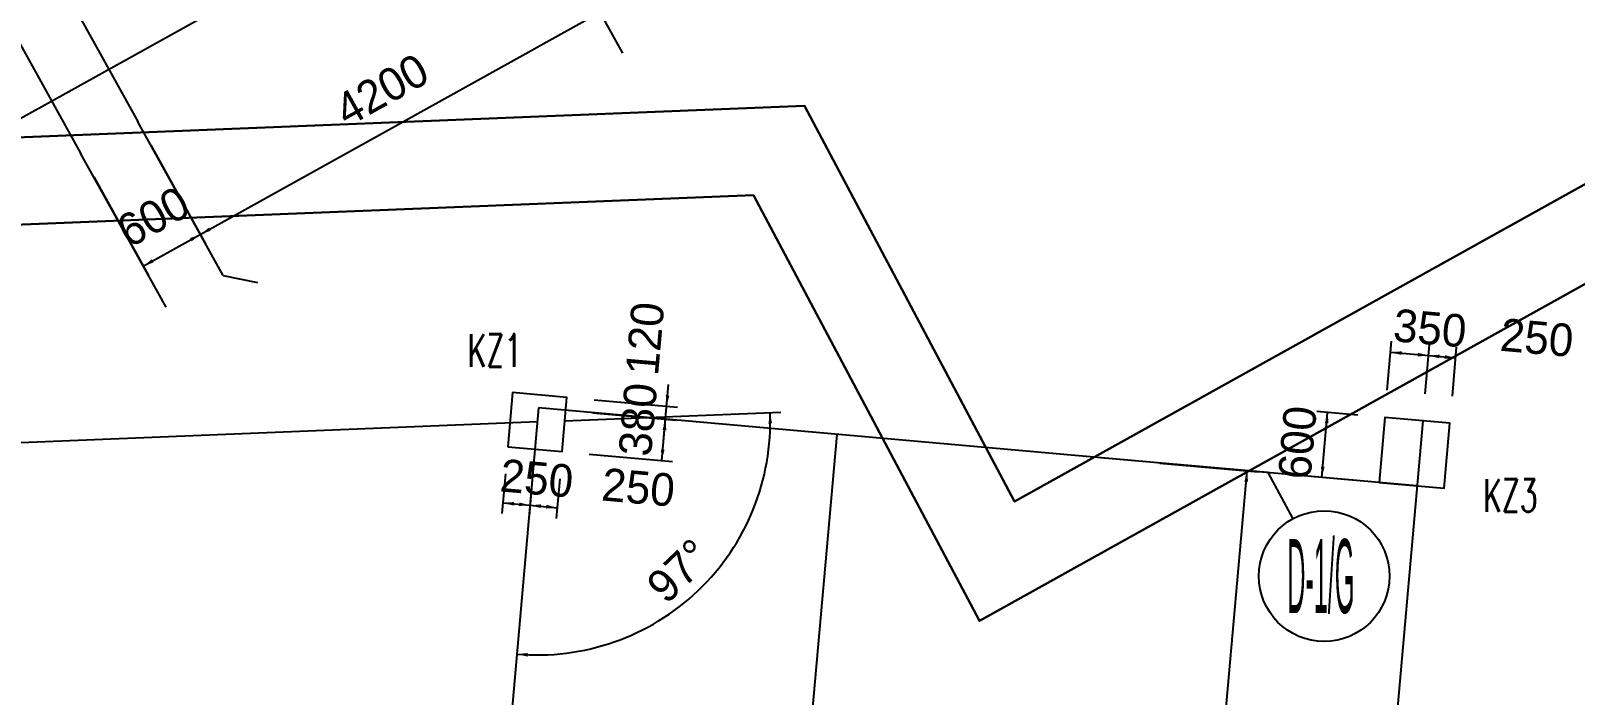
# Model space of a CAD drawing. Extents: x 387171 to 699106, y 11966 to 245688.
# Drawn here: x 508504 to 522687, y 89242 to 95338 of the extents above; entities that cross this region are included whole.
import ezdxf

# ---------------------------------------------------------------- set-up
doc = ezdxf.new("R2010")
doc.units = 0
doc.header["$LTSCALE"] = 100
doc.header["$MEASUREMENT"] = 0
for name, color, linetype in [('AXIS', 3, 'Continuous'), ('COLU', 7, 'Continuous'), ('DIM', 3, 'Continuous'), ('DOTE', 253, 'Continuous'), ('L-AXIS', 3, 'Continuous'), ('NUM', 7, 'Continuous')]:
    doc.layers.add(name, color=color, linetype=linetype)
doc.styles.add('hztxt', font='hztxt')
doc.styles.get("Standard").update_dxf_attribs({"font": 'standard'})
doc.dimstyles.get("Standard").update_dxf_attribs({"dimtxt": 300, "dimasz": 100, "dimexe": 100, "dimexo": 250, "dimgap": 100, "dimtad": 0, "dimtoh": 1, "dimdec": 0, "dimdsep": 46, "dimcen": 0.09, "dimclrt": 7, "dimadec": 0, "dimazin": 0, "dimtfac": 1, "dimtdec": 4, "dimtofl": 0, "dimtmove": 0, "dimatfit": 3, "dimfxl": 1, "dimtolj": 1, "dimtzin": 0, "dimarcsym": 0})

# ---------------------------------------------------------------- blocks, each defined once
blk = doc.blocks.new('*D4058')
at = {"layer": 'L-AXIS', "color": 0, "linetype": 'ByBlock', "lineweight": -2}
for p, q in [((513277, 96329), (513781, 95422)), ((510060, 93470), (513732, 95509)), ((509605, 94290), (510109, 93383))]:
    blk.add_line(p, q, dxfattribs=at)
for points in [[(513732, 95509), (513653, 95446), (513637, 95475)], [(510060, 93470), (510140, 93533), (510156, 93504)]]:
    blk.add_solid(points, dxfattribs=at)
at = {"layer": 'L-AXIS', "color": 7, "linetype": 'Continuous', "lineweight": -2, "insert": (511726, 94796), "char_height": 300, "width": 790, "attachment_point": 5, "rotation": 29.0454, "style": 'hztxt'}
blk.add_mtext('4200', dxfattribs=at)
blk = doc.blocks.new('*D2168')
at = {"layer": 'L-AXIS', "color": 0, "linetype": 'ByBlock', "lineweight": -2}
for p, q in [((509605, 94290), (510109, 93383)), ((509081, 93998), (509584, 93092)), ((509536, 93179), (510060, 93470))]:
    blk.add_line(p, q, dxfattribs=at)
for points in [[(510060, 93470), (509981, 93407), (509965, 93436)], [(509536, 93179), (509615, 93242), (509631, 93213)]]:
    blk.add_solid(points, dxfattribs=at)
at = {"layer": 'L-AXIS', "color": 7, "linetype": 'Continuous', "lineweight": -2, "insert": (509628, 93631), "char_height": 300, "width": 556.67, "attachment_point": 5, "rotation": 29.0454, "style": 'hztxt'}
blk.add_mtext('600', dxfattribs=at)
blk = doc.blocks.new('*D4350')
at = {"layer": 'L-AXIS', "color": 0, "linetype": 'ByBlock', "lineweight": -2}
for p, q in [((518874, 91371), (519775, 91291)), ((519176, 85672), (519675, 91300)), ((518375, 85743), (519275, 85663))]:
    blk.add_line(p, q, dxfattribs=at)
for points in [[(519675, 91300), (519683, 91199), (519650, 91202)], [(519176, 85672), (519168, 85773), (519201, 85770)]]:
    blk.add_solid(points, dxfattribs=at)
at = {"layer": 'L-AXIS', "color": 7, "linetype": 'Continuous', "lineweight": -2, "insert": (519077, 88517), "char_height": 300, "width": 775, "attachment_point": 5, "rotation": 84.9316, "style": 'hztxt'}
blk.add_mtext('5650', dxfattribs=at)
blk = doc.blocks.new('*D3634')
at = {"layer": 'L-AXIS', "color": 0, "linetype": 'ByBlock', "lineweight": -2}
blk.add_line((513406, 91759), (515393, 91838), dxfattribs=at)
blk.add_arc((513156, 91749), 2139, 264.9316, 2.2988, dxfattribs=at)
for points in [[(515293, 91834), (515311, 91735), (515278, 91734)], [(512967, 89618), (513068, 89628), (513065, 89595)]]:
    blk.add_solid(points, dxfattribs=at)
at = {"layer": 'L-AXIS', "color": 7, "linetype": 'Continuous', "lineweight": -2, "insert": (514562, 90272), "char_height": 300, "width": 443.33, "attachment_point": 8, "rotation": 43.6152, "style": 'hztxt'}
blk.add_mtext('97%%D', dxfattribs=at)
blk = doc.blocks.new('_AXISO')
blk.add_circle((0, 0), 0.5)
blk = doc.blocks.new('*D2799')
at = {"layer": 'DIM', "color": 0, "linetype": 'ByBlock', "lineweight": -2}
for p, q in [((512863, 91273), (512830, 90907)), ((513112, 91251), (513079, 90885)), ((512839, 91006), (513088, 90984))]:
    blk.add_line(p, q, dxfattribs=at)
for points in [[(512839, 91006), (512940, 91014), (512937, 90981)], [(513088, 90984), (512987, 90977), (512990, 91010)]]:
    blk.add_solid(points, dxfattribs=at)
at = {"layer": 'DIM', "color": 7, "linetype": 'Continuous', "lineweight": -2, "insert": (513150, 91230), "char_height": 300, "width": 566.67, "attachment_point": 5, "rotation": 354.9316, "style": 'hztxt'}
blk.add_mtext('250', dxfattribs=at)
blk = doc.blocks.new('*D3823')
at = {"layer": 'DIM', "color": 0, "linetype": 'ByBlock', "lineweight": -2}
for p, q in [((513112, 91251), (513079, 90885)), ((513361, 91228), (513328, 90863)), ((513088, 90984), (513337, 90962))]:
    blk.add_line(p, q, dxfattribs=at)
for points in [[(513088, 90984), (513189, 90992), (513186, 90959)], [(513337, 90962), (513236, 90954), (513239, 90988)]]:
    blk.add_solid(points, dxfattribs=at)
at = {"layer": 'DIM', "color": 7, "linetype": 'Continuous', "lineweight": -2, "insert": (514083, 91147), "char_height": 300, "width": 566.67, "attachment_point": 5, "rotation": 354.9316, "style": 'hztxt'}
blk.add_mtext('250', dxfattribs=at)
blk = doc.blocks.new('*D3007')
at = {"layer": 'DIM', "color": 0, "linetype": 'ByBlock', "lineweight": -2}
for p, q in [((513665, 91833), (514431, 91765)), ((514298, 91395), (514332, 91774)), ((513632, 91454), (514398, 91386))]:
    blk.add_line(p, q, dxfattribs=at)
for points in [[(514332, 91774), (514340, 91673), (514306, 91676)], [(514298, 91395), (514291, 91496), (514324, 91493)]]:
    blk.add_solid(points, dxfattribs=at)
at = {"layer": 'DIM', "color": 7, "linetype": 'Continuous', "lineweight": -2, "insert": (514081, 91771), "char_height": 300, "width": 566.67, "attachment_point": 5, "rotation": 84.9316, "style": 'hztxt'}
blk.add_mtext('380', dxfattribs=at)
blk = doc.blocks.new('*D3782')
at = {"layer": 'DIM', "color": 0, "linetype": 'ByBlock', "lineweight": -2}
for p, q in [((514314, 91575), (514360, 92093)), ((513676, 91952), (514442, 91885)), ((513665, 91833), (514431, 91765))]:
    blk.add_line(p, q, dxfattribs=at)
for points in [[(514342, 91893), (514335, 91994), (514368, 91991)], [(514332, 91774), (514340, 91673), (514306, 91676)]]:
    blk.add_solid(points, dxfattribs=at)
at = {"layer": 'DIM', "color": 7, "linetype": 'Continuous', "lineweight": -2, "insert": (514146, 92513), "char_height": 300, "width": 476.67, "attachment_point": 5, "rotation": 84.9316, "style": 'hztxt'}
blk.add_mtext('120', dxfattribs=at)
blk = doc.blocks.new('*D3234')
at = {"layer": 'DIM', "color": 0, "linetype": 'ByBlock', "lineweight": -2}
for p, q in [((520691, 91812), (520314, 91846)), ((520361, 91239), (520414, 91837)), ((520638, 91215), (520261, 91248))]:
    blk.add_line(p, q, dxfattribs=at)
for points in [[(520414, 91837), (520422, 91736), (520389, 91739)], [(520361, 91239), (520353, 91340), (520386, 91337)]]:
    blk.add_solid(points, dxfattribs=at)
at = {"layer": 'DIM', "color": 7, "linetype": 'Continuous', "lineweight": -2, "insert": (520138, 91560), "char_height": 300, "width": 556.67, "attachment_point": 5, "rotation": 84.9316, "style": 'hztxt'}
blk.add_mtext('600', dxfattribs=at)
blk = doc.blocks.new('*D3711')
at = {"layer": 'DIM', "color": 0, "linetype": 'ByBlock', "lineweight": -2}
for p, q in [((520962, 92039), (521002, 92489)), ((520993, 92389), (521342, 92358)), ((521311, 92008), (521350, 92458))]:
    blk.add_line(p, q, dxfattribs=at)
for points in [[(520993, 92389), (521094, 92397), (521091, 92364)], [(521342, 92358), (521241, 92350), (521243, 92384)]]:
    blk.add_solid(points, dxfattribs=at)
at = {"layer": 'DIM', "color": 7, "linetype": 'Continuous', "lineweight": -2, "insert": (521354, 92608), "char_height": 300, "width": 566.67, "attachment_point": 5, "rotation": 354.9316, "style": 'hztxt'}
blk.add_mtext('350', dxfattribs=at)
blk = doc.blocks.new('*D4017')
at = {"layer": 'DIM', "color": 0, "linetype": 'ByBlock', "lineweight": -2}
for p, q in [((521311, 92008), (521350, 92458)), ((521342, 92358), (521591, 92336)), ((521560, 91986), (521599, 92436))]:
    blk.add_line(p, q, dxfattribs=at)
for points in [[(521342, 92358), (521443, 92366), (521440, 92333)], [(521591, 92336), (521490, 92328), (521492, 92361)]]:
    blk.add_solid(points, dxfattribs=at)
at = {"layer": 'DIM', "color": 7, "linetype": 'Continuous', "lineweight": -2, "insert": (522336, 92521), "char_height": 300, "width": 566.67, "attachment_point": 5, "rotation": 354.9316, "style": 'hztxt'}
blk.add_mtext('250', dxfattribs=at)
blk = doc.blocks.new('后浇带现场')
at = {"color": 6, "lineweight": 30}
for points in [[(662200, 674230), (718557, 674230), (718557, 624270), (707583, 624270), (707286, 620897), (700215, 616964), (698139, 620873), (664797, 619534)], [(662200, 673430), (717757, 673430), (717757, 625070), (706851, 625070), (706526, 621390), (700538, 618060), (698609, 621692), (664765, 620333)]]:
    blk.add_lwpolyline(points, dxfattribs=at)

msp = doc.modelspace()

# ---------------------------------------------------------------- linework, layer by layer
at = {"layer": 'COLU'}
for points in [[(512884.6, 91520.7), (513382.7, 91476.5), (513426.9, 91974.6), (512928.8, 92018.7)], [(520886.8, 91192.6), (521484.5, 91139.6), (521537.5, 91737.2), (520939.9, 91790.2)]]:
    msp.add_lwpolyline(points, close=True, dxfattribs=at)
at = {"layer": 'DOTE'}
for p, q in [((497033.9, 116927), (509488.9, 94499.5)), ((501175.5, 108233.4), (508959.5, 94217)), ((528534.2, 105709.7), (504515.6, 92371.1)), ((513167.2, 91877.2), (509665.9, 52400.8)), ((521230.1, 91162.1), (513167.2, 91877.2)), ((513155.7, 91748.6), (480182.9, 90425)), ((515906.4, 91634.3), (515407.3, 86006.4)), ((521288.5, 91759.3), (517734.3, 51685.2))]:
    msp.add_line(p, q, dxfattribs=at)
at = {"layer": 'L-AXIS'}
for p, q in [((513941.6, 95132.4), (513155.8, 96547.4)), ((510269.9, 93093.3), (509484, 94508.3)), ((509745.3, 92802), (508959.5, 94217)), ((510269.9, 93093.3), (510585.3, 93028.8)), ((519864.2, 91283.3), (518330.8, 91419.3)), ((519864.2, 91283.3), (520094.9, 90860.5))]:
    msp.add_line(p, q, dxfattribs=at)

# ---------------------------------------------------------------- block references
at = {"color": 3, "lineweight": 30}
msp.add_blockref('后浇带现场', (-182998.7, -527042.1), dxfattribs=at)
at = {"layer": 'AXIS'}
ref = msp.add_blockref('_AXISO', (520382.3, 90333.8), dxfattribs=dict(at, xscale=1199.999999999997, yscale=1200, rotation=359.999645787379))
ref.add_attrib('A', 'D-1/G', (520042.9, 89994.4), dxfattribs={"height": 678.82, "style": 'hztxt', "width": 0.254902})

# ---------------------------------------------------------------- texts
at = {"layer": 'NUM', "color": 200, "width": 0.7}
for s, p in [('KZ1', (512514.9, 92254.8)), ('KZ3', (521842.1, 90924.8))]:
    msp.add_text(s, height=300, dxfattribs=at).set_placement(p)

# ---------------------------------------------------------------- dimensions: what is measured, and where the dimension line sits
at = {"layer": 'DIM', "color": 200}
for base, p1, p2, angle, picture, middle in [((514342.5, 91893.4), (513416.3, 91855.1), (513426.9, 91974.6), 264.93165, '*D3782', (514111.3, 92116.6)), ((521590.6, 92336), (521288.5, 91759.3), (521537.5, 91737.2), 174.93165, '*D4017', (521829.9, 92565.8)), ((513337, 90962.2), (513133.7, 91499.6), (513382.7, 91477.5), 174.93165, '*D3823', (513576.3, 91191.9))]:
    dim = msp.add_linear_dim(base=base, p1=p1, p2=p2, angle=angle, dimstyle='Standard', dxfattribs=at)
    dim.commit()
    dim.dimension.update_dxf_attribs({"geometry": picture, "text_midpoint": middle})
for p1, p2, distance, picture, middle in [((520939.9, 91790.2), (521288.5, 91759.3), 601.2, '*D3711', (520797.8, 92657.3)), ((513382.7, 91476.5), (513416.3, 91855.1), -919.2, '*D3007', (514030, 91200.2)), ((520886.8, 91192.6), (520939.9, 91790.2), 527.9, '*D3234', (520138.5, 91560.1)), ((512884.6, 91521.7), (513133.7, 91499.6), -517.3, '*D2799', (512643.8, 91274.7))]:
    dim = msp.add_aligned_dim(p1=p1, p2=p2, distance=distance, dimstyle='Standard', dxfattribs=at)
    dim.commit()
    dim.dimension.update_dxf_attribs({"geometry": picture, "text_midpoint": middle})
at = {"layer": 'L-AXIS'}
for base, p1, p2, angle, picture, middle in [((513732.2, 95509.5), (509484, 94508.3), (513155.8, 96547.4), 29.04537, '*D4058', (511726.4, 94795.9)), ((510060.5, 93470.4), (508959.5, 94217), (509484, 94508.3), 29.04537, '*D2168', (509628.3, 93630.7)), ((519675, 91300.1), (518126, 85765.3), (518625.2, 91393.2), 84.93165, '*D4350', (519076.8, 88517))]:
    dim = msp.add_linear_dim(base=base, p1=p1, p2=p2, angle=angle, dimstyle='Standard', dxfattribs=at)
    dim.commit()
    dim.dimension.update_dxf_attribs({"geometry": picture, "text_midpoint": middle})
dim = msp.add_angular_dim_2l(base=(511300.4, 90684.2), line1=((513155.7, 91748.6), (512962.4, 89568.4)), line2=((510897.8, 91658), (513155.7, 91748.6)), dimstyle='Standard', dxfattribs=at)
dim.commit()
dim.dimension.update_dxf_attribs({"geometry": '*D3634', "text_midpoint": (511860.5, 90514.6)})

doc.saveas('drawing.dxf')
